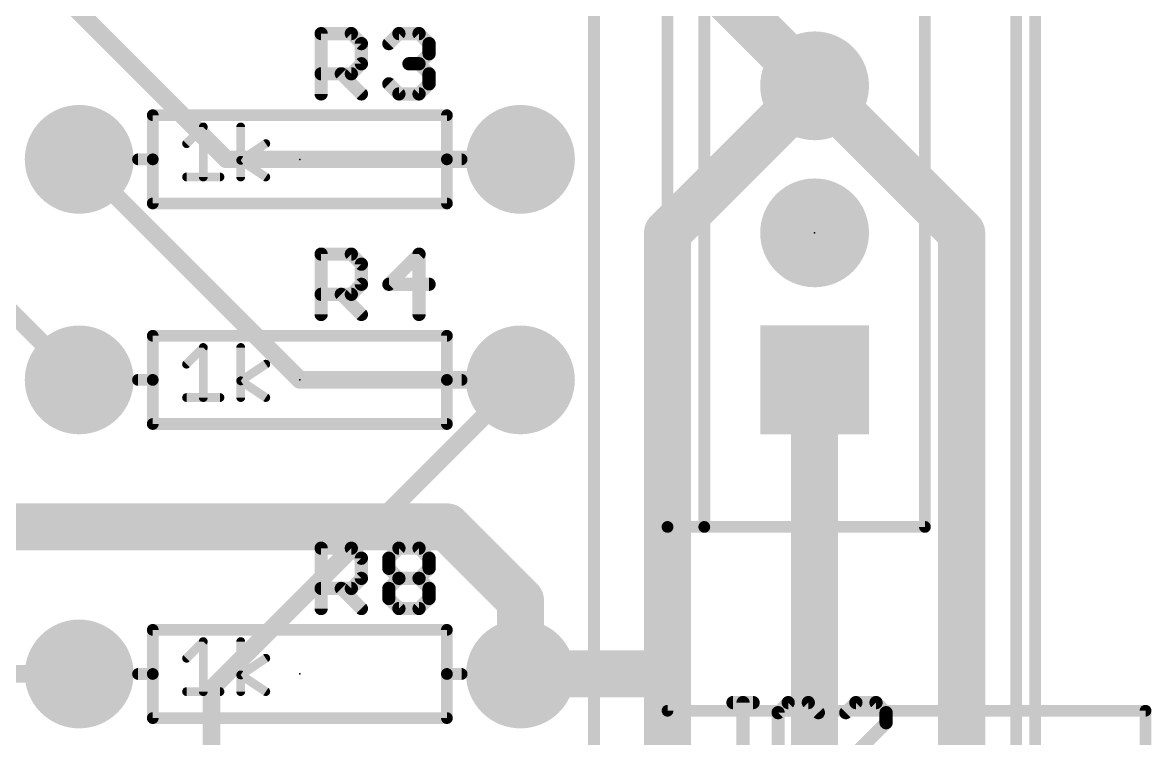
# Model space of a CAD drawing. Extents: x -0.1 to 52.8, y -11.4 to 50.9.
# Drawn here: x 33.31 to 52.81, y 21.75 to 34.11 of the extents above; entities that cross this region are included whole.
import ezdxf

# ---------------------------------------------------------------- set-up
doc = ezdxf.new("R2010")
doc.units = 0
for name, color, linetype in [('1', 12, 'CONTINUOUS'), ('16', 132, 'CONTINUOUS'), ('17', 110, 'CONTINUOUS'), ('20', 53, 'CONTINUOUS'), ('21', 41, 'CONTINUOUS'), ('23', 53, 'CONTINUOUS'), ('51', 53, 'CONTINUOUS')]:
    doc.layers.add(name, color=color, linetype=linetype)

# ---------------------------------------------------------------- blocks, each defined once
blk = doc.blocks.new('ROUNDP')
at = {"const_width": 0.5}
blk.add_lwpolyline([(0, -0.25, 1), (0, 0.25, 1), (0, -0.25)], format="xyb", dxfattribs=at)
blk = doc.blocks.new('SQUAREP')
blk.add_solid([(-0.5, -0.5), (0.5, -0.5), (-0.5, 0.5), (0.5, 0.5)])

msp = doc.modelspace()

# ---------------------------------------------------------------- linework, layer by layer
at = {"layer": '1'}
for points, const_width in [([(46.99, 33.02), (40.64, 39.37)], 0.8128), ([(44.45, 30.48), (46.99, 33.02)], 0.8128), ([(49.53, 30.48), (46.99, 33.02)], 0.8128), ([(38.1, 27.94), (34.29, 31.75)], 0.3048), ([(44.45, 22.86), (44.45, 30.48)], 0.8128), ([(49.53, 30.48), (49.53, 2.54)], 0.8128), ([(34.29, 27.94), (33.02, 29.21)], 0.3048), ([(46.99, 27.94), (46.99, 16.51)], 0.8128), ([(41.91, 27.94), (38.1, 27.94)], 0.3048), ([(40.64, 25.4), (31.75, 25.4)], 0.8128), ([(41.91, 24.13), (40.64, 25.4)], 0.8128), ([(41.91, 22.86), (41.91, 24.13)], 0.8128), ([(41.91, 22.86), (44.45, 22.86)], 0.8128), ([(44.45, 20.32), (44.45, 22.86)], 0.8128), ([(34.29, 22.86), (30.48, 22.86)], 0.3048)]:
    msp.add_lwpolyline(points, dxfattribs=dict(at, const_width=const_width))
for points, const_width in [([(47.1337, 33.1637, 1), (46.8463, 32.8763)], 0.4064), ([(47.1337, 32.8763, 1), (46.8463, 33.1637)], 0.4064), ([(46.8463, 32.8763, 1), (47.1337, 33.1637)], 0.4064), ([(34.3439, 31.8039, 1), (34.2361, 31.6961)], 0.1524), ([(44.6532, 30.48, 1), (44.2468, 30.48)], 0.4064), ([(44.3063, 30.6237, 1), (44.5937, 30.3363)], 0.4064), ([(49.7332, 30.48, 1), (49.3268, 30.48)], 0.4064), ([(49.3863, 30.3363, 1), (49.6737, 30.6237)], 0.4064), ([(47.1932, 27.94, 1), (46.7868, 27.94)], 0.4064), ([(38.1, 28.0162, 1), (38.1, 27.8638)], 0.1524), ([(41.91, 27.8638, 1), (41.91, 28.0162)], 0.1524), ([(34.2361, 27.8861, 1), (34.3439, 27.9939)], 0.1524), ([(38.0461, 27.8861, 1), (38.1539, 27.9939)], 0.1524), ([(40.7837, 25.5437, 1), (40.4963, 25.2563)], 0.4064), ([(40.64, 25.1968, 1), (40.64, 25.6032)], 0.4064), ([(42.1132, 24.13, 1), (41.7068, 24.13)], 0.4064), ([(41.7663, 23.9863, 1), (42.0537, 24.2737)], 0.4064), ([(41.91, 23.0632, 1), (41.91, 22.6568)], 0.4064), ([(44.6532, 22.86, 1), (44.2468, 22.86)], 0.4064), ([(44.45, 22.6568, 1), (44.45, 23.0632)], 0.4064), ([(34.29, 22.7838, 1), (34.29, 22.9362)], 0.1524), ([(41.7068, 22.86, 1), (42.1132, 22.86)], 0.4064), ([(44.2468, 22.86, 1), (44.6532, 22.86)], 0.4064)]:
    msp.add_lwpolyline(points, format="xyb", dxfattribs=dict(at, const_width=const_width))
at = {"layer": '16'}
for points, const_width in [([(50.8, 50.8), (50.8, 0)], 0.2032), ([(36.83, 31.75), (30.48, 38.1)], 0.3048), ([(41.91, 31.75), (36.83, 31.75)], 0.3048), ([(36.83, 22.86), (41.91, 27.94)], 0.3048), ([(36.576, 22.606), (36.83, 22.86)], 0.3048), ([(36.576, 7.62), (36.576, 22.606)], 0.3048)]:
    msp.add_lwpolyline(points, dxfattribs=dict(at, const_width=const_width))
at = {"layer": '16', "const_width": 0.1524}
for points in [[(36.83, 31.8262, 1), (36.83, 31.6738)], [(36.7761, 31.6961, 1), (36.8839, 31.8039)], [(41.91, 31.6738, 1), (41.91, 31.8262)], [(41.9639, 27.8861, 1), (41.8561, 27.9939)], [(36.8839, 22.8061, 1), (36.7761, 22.9139)], [(36.7761, 22.9139, 1), (36.8839, 22.8061)], [(36.6522, 22.606, 1), (36.4998, 22.606)], [(36.5221, 22.6599, 1), (36.6299, 22.5521)]]:
    msp.add_lwpolyline(points, format="xyb", dxfattribs=at)
at = {"layer": '20', "const_width": 0.2032}
msp.add_lwpolyline([(50.47, 0), (50.47, 50.79)], dxfattribs=at)
at = {"layer": '21'}
for points, const_width in [([(44.45, 25.4), (44.45, 35.56)], 0.2032), ([(45.085, 35.56), (45.085, 25.4)], 0.2032), ([(48.895, 35.56), (48.895, 25.4)], 0.2032), ([(38.4683, 32.8803), (38.4683, 33.9226)], 0.2286), ([(38.4683, 33.9226), (38.9894, 33.9226)], 0.2286), ([(38.9894, 33.9226), (39.1632, 33.7489)], 0.2286), ([(39.6377, 33.7489), (39.8114, 33.9226)], 0.2286), ([(39.8114, 33.9226), (40.1588, 33.9226)], 0.2286), ([(40.1588, 33.9226), (40.3326, 33.7489)], 0.2286), ([(39.1632, 33.7489), (39.1632, 33.4014)], 0.2286), ([(40.3326, 33.7489), (40.3326, 33.5752)], 0.2286), ([(40.3326, 33.5752), (40.1588, 33.4014)], 0.2286), ([(38.9894, 33.2277), (38.4683, 33.2277)], 0.2286), ([(38.8157, 33.2277), (39.1632, 32.8803)], 0.2286), ([(39.1632, 33.4014), (38.9894, 33.2277)], 0.2286), ([(40.1588, 33.4014), (39.9851, 33.4014)], 0.2286), ([(40.1588, 33.4014), (40.3326, 33.2277)], 0.2286), ([(40.3326, 33.2277), (40.3326, 33.054)], 0.2286), ([(39.8114, 32.8803), (39.6377, 33.054)], 0.2286), ([(40.3326, 33.054), (40.1588, 32.8803)], 0.2286), ([(40.1588, 32.8803), (39.8114, 32.8803)], 0.2286), ([(35.56, 32.512), (40.64, 32.512)], 0.2032), ([(35.56, 31.75), (35.56, 32.512)], 0.2032), ([(40.64, 32.512), (40.64, 31.75)], 0.2032), ([(36.1442, 32.0214), (36.4323, 32.3095)], 0.1524), ([(36.4323, 32.3095), (36.4323, 31.4452)], 0.1524), ([(37.0797, 31.4452), (37.0797, 32.3095)], 0.1524), ([(37.0797, 31.7333), (37.5119, 32.0214)], 0.1524), ([(35.56, 31.75), (35.306, 31.75)], 0.2032), ([(35.56, 30.988), (35.56, 31.75)], 0.2032), ([(37.5119, 31.4452), (37.0797, 31.7333)], 0.1524), ([(40.64, 31.75), (40.64, 30.988)], 0.2032), ([(40.64, 31.75), (40.894, 31.75)], 0.2032), ([(36.1442, 31.4452), (36.7204, 31.4452)], 0.1524), ([(40.64, 30.988), (35.56, 30.988)], 0.2032), ([(38.4683, 29.0703), (38.4683, 30.1126)], 0.2286), ([(38.4683, 30.1126), (38.9894, 30.1126)], 0.2286), ([(38.9894, 30.1126), (39.1632, 29.9389)], 0.2286), ([(40.1588, 30.1126), (39.6377, 29.5914)], 0.2286), ([(40.1588, 29.0703), (40.1588, 30.1126)], 0.2286), ([(39.1632, 29.9389), (39.1632, 29.5914)], 0.2286), ([(39.1632, 29.5914), (38.9894, 29.4177)], 0.2286), ([(39.6377, 29.5914), (40.3326, 29.5914)], 0.2286), ([(38.9894, 29.4177), (38.4683, 29.4177)], 0.2286), ([(38.8157, 29.4177), (39.1632, 29.0703)], 0.2286), ([(35.56, 27.94), (35.56, 28.702)], 0.2032), ([(35.56, 28.702), (40.64, 28.702)], 0.2032), ([(40.64, 28.702), (40.64, 27.94)], 0.2032), ([(36.1442, 28.2114), (36.4323, 28.4995)], 0.1524), ([(36.4323, 28.4995), (36.4323, 27.6352)], 0.1524), ([(37.0797, 27.6352), (37.0797, 28.4995)], 0.1524), ([(37.0797, 27.9233), (37.5119, 28.2114)], 0.1524), ([(35.56, 27.94), (35.306, 27.94)], 0.2032), ([(35.56, 27.178), (35.56, 27.94)], 0.2032), ([(37.5119, 27.6352), (37.0797, 27.9233)], 0.1524), ([(40.64, 27.94), (40.64, 27.178)], 0.2032), ([(40.64, 27.94), (40.894, 27.94)], 0.2032), ([(36.1442, 27.6352), (36.7204, 27.6352)], 0.1524), ([(40.64, 27.178), (35.56, 27.178)], 0.2032), ([(45.085, 25.4), (44.45, 25.4)], 0.2032), ([(48.895, 25.4), (45.085, 25.4)], 0.2032), ([(38.4683, 23.9903), (38.4683, 25.0326)], 0.2286), ([(38.4683, 25.0326), (38.9894, 25.0326)], 0.2286), ([(38.9894, 25.0326), (39.1632, 24.8589)], 0.2286), ([(39.1632, 24.8589), (39.1632, 24.5114)], 0.2286), ([(39.6377, 24.8589), (39.8114, 25.0326)], 0.2286), ([(39.6377, 24.6852), (39.6377, 24.8589)], 0.2286), ([(39.8114, 25.0326), (40.1588, 25.0326)], 0.2286), ([(40.1588, 25.0326), (40.3326, 24.8589)], 0.2286), ([(40.3326, 24.8589), (40.3326, 24.6852)], 0.2286), ([(39.8114, 24.5114), (39.6377, 24.6852)], 0.2286), ([(40.3326, 24.6852), (40.1588, 24.5114)], 0.2286), ([(39.1632, 24.5114), (38.9894, 24.3377)], 0.2286), ([(39.6377, 24.3377), (39.8114, 24.5114)], 0.2286), ([(39.8114, 24.5114), (40.1588, 24.5114)], 0.2286), ([(40.1588, 24.5114), (40.3326, 24.3377)], 0.2286), ([(38.9894, 24.3377), (38.4683, 24.3377)], 0.2286), ([(38.8157, 24.3377), (39.1632, 23.9903)], 0.2286), ([(39.6377, 24.164), (39.6377, 24.3377)], 0.2286), ([(40.3326, 24.3377), (40.3326, 24.164)], 0.2286), ([(39.8114, 23.9903), (39.6377, 24.164)], 0.2286), ([(40.3326, 24.164), (40.1588, 23.9903)], 0.2286), ([(40.1588, 23.9903), (39.8114, 23.9903)], 0.2286), ([(35.56, 23.622), (40.64, 23.622)], 0.2032), ([(35.56, 22.86), (35.56, 23.622)], 0.2032), ([(40.64, 23.622), (40.64, 22.86)], 0.2032), ([(36.1442, 23.1314), (36.4323, 23.4195)], 0.1524), ([(36.4323, 23.4195), (36.4323, 22.5552)], 0.1524), ([(37.0797, 22.5552), (37.0797, 23.4195)], 0.1524), ([(37.0797, 22.8433), (37.5119, 23.1314)], 0.1524), ([(35.56, 22.86), (35.306, 22.86)], 0.2032), ([(35.56, 22.098), (35.56, 22.86)], 0.2032), ([(37.5119, 22.5552), (37.0797, 22.8433)], 0.1524), ([(40.64, 22.86), (40.64, 22.098)], 0.2032), ([(40.64, 22.86), (40.894, 22.86)], 0.2032), ([(36.1442, 22.5552), (36.7204, 22.5552)], 0.1524), ([(45.5803, 22.3656), (45.9277, 22.3656)], 0.2286), ([(45.754, 21.3233), (45.754, 22.3656)], 0.2286), ([(46.5336, 22.3656), (46.3599, 22.1919)], 0.2286), ([(46.881, 22.3656), (46.5336, 22.3656)], 0.2286), ([(47.0548, 22.1919), (46.881, 22.3656)], 0.2286), ([(47.703, 22.3656), (47.5293, 22.1919)], 0.2286), ([(48.0504, 22.3656), (47.703, 22.3656)], 0.2286), ([(48.2242, 22.1919), (48.0504, 22.3656)], 0.2286), ([(46.3599, 22.1919), (46.3599, 21.497)], 0.2286), ([(48.2242, 22.0182), (48.2242, 22.1919)], 0.2286), ([(40.64, 22.098), (35.56, 22.098)], 0.2032), ([(47.5293, 21.3233), (48.2242, 22.0182)], 0.2286)]:
    msp.add_lwpolyline(points, dxfattribs=dict(at, const_width=const_width))
for points, const_width in [([(38.5254, 33.9226, 1), (38.4111, 33.9226)], 0.1143), ([(38.4683, 33.9797, 1), (38.4683, 33.8654)], 0.1143), ([(39.0299, 33.963, 1), (38.949, 33.8822)], 0.1143), ([(38.9894, 33.8654, 1), (38.9894, 33.9797)], 0.1143), ([(39.8114, 33.9797, 1), (39.8114, 33.8654)], 0.1143), ([(39.8518, 33.8822, 1), (39.771, 33.963)], 0.1143), ([(40.1993, 33.963, 1), (40.1184, 33.8822)], 0.1143), ([(40.1588, 33.8654, 1), (40.1588, 33.9797)], 0.1143), ([(39.2203, 33.7489, 1), (39.106, 33.7489)], 0.1143), ([(39.1227, 33.7085, 1), (39.2036, 33.7893)], 0.1143), ([(39.5973, 33.7893, 1), (39.6781, 33.7085)], 0.1143), ([(40.3897, 33.7489, 1), (40.2754, 33.7489)], 0.1143), ([(40.2921, 33.7085, 1), (40.373, 33.7893)], 0.1143), ([(40.2754, 33.5752, 1), (40.3897, 33.5752)], 0.1143), ([(40.373, 33.5347, 1), (40.2921, 33.6156)], 0.1143), ([(38.4683, 33.2849, 1), (38.4683, 33.1706)], 0.1143), ([(38.8561, 33.2681, 1), (38.7753, 33.1873)], 0.1143), ([(38.9894, 33.1706, 1), (38.9894, 33.2849)], 0.1143), ([(39.106, 33.4014, 1), (39.2203, 33.4014)], 0.1143), ([(39.2036, 33.361, 1), (39.1227, 33.4419)], 0.1143), ([(39.9851, 33.4586, 1), (39.9851, 33.3443)], 0.1143), ([(40.1993, 33.4419, 1), (40.1184, 33.361)], 0.1143), ([(40.1184, 33.4419, 1), (40.1993, 33.361)], 0.1143), ([(40.1588, 33.3443, 1), (40.1588, 33.4586)], 0.1143), ([(40.3897, 33.2277, 1), (40.2754, 33.2277)], 0.1143), ([(38.949, 33.2681, 1), (39.0299, 33.1873)], 0.1143), ([(39.6781, 33.0944, 1), (39.5973, 33.0136)], 0.1143), ([(40.2921, 33.1873, 1), (40.373, 33.2681)], 0.1143), ([(40.373, 33.0136, 1), (40.2921, 33.0944)], 0.1143), ([(39.1227, 32.8399, 1), (39.2036, 32.9207)], 0.1143), ([(39.8114, 32.9374, 1), (39.8114, 32.8231)], 0.1143), ([(39.771, 32.8399, 1), (39.8518, 32.9207)], 0.1143), ([(40.1184, 32.9207, 1), (40.1993, 32.8399)], 0.1143), ([(40.1588, 32.8231, 1), (40.1588, 32.9374)], 0.1143), ([(40.2754, 33.054, 1), (40.3897, 33.054)], 0.1143), ([(38.4111, 32.8803, 1), (38.5254, 32.8803)], 0.1143), ([(35.56, 32.5628, 1), (35.56, 32.4612)], 0.1016), ([(35.6108, 32.512, 1), (35.5092, 32.512)], 0.1016), ([(40.6908, 32.512, 1), (40.5892, 32.512)], 0.1016), ([(40.64, 32.4612, 1), (40.64, 32.5628)], 0.1016), ([(36.4704, 32.3095, 1), (36.3942, 32.3095)], 0.0762), ([(36.4593, 32.2826, 1), (36.4054, 32.3365)], 0.0762), ([(37.1178, 32.3095, 1), (37.0416, 32.3095)], 0.0762), ([(36.1173, 32.0484, 1), (36.1711, 31.9945)], 0.0762), ([(37.533, 31.9897, 1), (37.4908, 32.0531)], 0.0762), ([(35.306, 31.8008, 1), (35.306, 31.6992)], 0.1016), ([(35.6108, 31.75, 1), (35.5092, 31.75)], 0.1016), ([(35.5092, 31.75, 1), (35.6108, 31.75)], 0.1016), ([(35.56, 31.6992, 1), (35.56, 31.8008)], 0.1016), ([(37.1009, 31.765, 1), (37.0586, 31.7016)], 0.0762), ([(37.0586, 31.765, 1), (37.1009, 31.7016)], 0.0762), ([(40.6908, 31.75, 1), (40.5892, 31.75)], 0.1016), ([(40.64, 31.8008, 1), (40.64, 31.6992)], 0.1016), ([(40.5892, 31.75, 1), (40.6908, 31.75)], 0.1016), ([(40.894, 31.6992, 1), (40.894, 31.8008)], 0.1016), ([(36.1442, 31.4833, 1), (36.1442, 31.4071)], 0.0762), ([(36.3942, 31.4452, 1), (36.4704, 31.4452)], 0.0762), ([(36.7204, 31.4071, 1), (36.7204, 31.4833)], 0.0762), ([(37.0416, 31.4452, 1), (37.1178, 31.4452)], 0.0762), ([(37.4908, 31.4135, 1), (37.533, 31.4769)], 0.0762), ([(35.56, 31.0388, 1), (35.56, 30.9372)], 0.1016), ([(35.5092, 30.988, 1), (35.6108, 30.988)], 0.1016), ([(40.5892, 30.988, 1), (40.6908, 30.988)], 0.1016), ([(40.64, 30.9372, 1), (40.64, 31.0388)], 0.1016), ([(38.5254, 30.1126, 1), (38.4111, 30.1126)], 0.1143), ([(38.4683, 30.1697, 1), (38.4683, 30.0554)], 0.1143), ([(39.0299, 30.153, 1), (38.949, 30.0722)], 0.1143), ([(38.9894, 30.0554, 1), (38.9894, 30.1697)], 0.1143), ([(40.216, 30.1126, 1), (40.1017, 30.1126)], 0.1143), ([(40.1993, 30.0722, 1), (40.1184, 30.153)], 0.1143), ([(39.2203, 29.9389, 1), (39.106, 29.9389)], 0.1143), ([(39.1227, 29.8985, 1), (39.2036, 29.9793)], 0.1143), ([(39.106, 29.5914, 1), (39.2203, 29.5914)], 0.1143), ([(39.2036, 29.551, 1), (39.1227, 29.6319)], 0.1143), ([(39.6377, 29.6486, 1), (39.6377, 29.5343)], 0.1143), ([(39.5973, 29.6319, 1), (39.6781, 29.551)], 0.1143), ([(40.3326, 29.5343, 1), (40.3326, 29.6486)], 0.1143), ([(38.4683, 29.4749, 1), (38.4683, 29.3606)], 0.1143), ([(38.8561, 29.4581, 1), (38.7753, 29.3773)], 0.1143), ([(38.949, 29.4581, 1), (39.0299, 29.3773)], 0.1143), ([(38.9894, 29.3606, 1), (38.9894, 29.4749)], 0.1143), ([(38.4111, 29.0703, 1), (38.5254, 29.0703)], 0.1143), ([(39.1227, 29.0299, 1), (39.2036, 29.1107)], 0.1143), ([(40.1017, 29.0703, 1), (40.216, 29.0703)], 0.1143), ([(35.6108, 28.702, 1), (35.5092, 28.702)], 0.1016), ([(35.56, 28.7528, 1), (35.56, 28.6512)], 0.1016), ([(40.6908, 28.702, 1), (40.5892, 28.702)], 0.1016), ([(40.64, 28.6512, 1), (40.64, 28.7528)], 0.1016), ([(36.4704, 28.4995, 1), (36.3942, 28.4995)], 0.0762), ([(36.4593, 28.4726, 1), (36.4054, 28.5265)], 0.0762), ([(37.1178, 28.4995, 1), (37.0416, 28.4995)], 0.0762), ([(36.1173, 28.2384, 1), (36.1711, 28.1845)], 0.0762), ([(37.533, 28.1797, 1), (37.4908, 28.2431)], 0.0762), ([(35.306, 27.9908, 1), (35.306, 27.8892)], 0.1016), ([(35.6108, 27.94, 1), (35.5092, 27.94)], 0.1016), ([(35.5092, 27.94, 1), (35.6108, 27.94)], 0.1016), ([(35.56, 27.8892, 1), (35.56, 27.9908)], 0.1016), ([(37.1009, 27.955, 1), (37.0586, 27.8916)], 0.0762), ([(37.0586, 27.955, 1), (37.1009, 27.8916)], 0.0762), ([(40.6908, 27.94, 1), (40.5892, 27.94)], 0.1016), ([(40.64, 27.9908, 1), (40.64, 27.8892)], 0.1016), ([(40.5892, 27.94, 1), (40.6908, 27.94)], 0.1016), ([(40.894, 27.8892, 1), (40.894, 27.9908)], 0.1016), ([(36.1442, 27.6733, 1), (36.1442, 27.5971)], 0.0762), ([(36.7204, 27.5971, 1), (36.7204, 27.6733)], 0.0762), ([(37.4908, 27.6035, 1), (37.533, 27.6669)], 0.0762), ([(36.3942, 27.6352, 1), (36.4704, 27.6352)], 0.0762), ([(37.0416, 27.6352, 1), (37.1178, 27.6352)], 0.0762), ([(35.56, 27.2288, 1), (35.56, 27.1272)], 0.1016), ([(35.5092, 27.178, 1), (35.6108, 27.178)], 0.1016), ([(40.5892, 27.178, 1), (40.6908, 27.178)], 0.1016), ([(40.64, 27.1272, 1), (40.64, 27.2288)], 0.1016), ([(44.45, 25.4508, 1), (44.45, 25.3492)], 0.1016), ([(44.3992, 25.4, 1), (44.5008, 25.4)], 0.1016), ([(45.085, 25.4508, 1), (45.085, 25.3492)], 0.1016), ([(45.0342, 25.4, 1), (45.1358, 25.4)], 0.1016), ([(45.085, 25.3492, 1), (45.085, 25.4508)], 0.1016), ([(48.8442, 25.4, 1), (48.9458, 25.4)], 0.1016), ([(48.895, 25.3492, 1), (48.895, 25.4508)], 0.1016), ([(38.5254, 25.0326, 1), (38.4111, 25.0326)], 0.1143), ([(38.4683, 25.0897, 1), (38.4683, 24.9754)], 0.1143), ([(39.0299, 25.073, 1), (38.949, 24.9922)], 0.1143), ([(38.9894, 24.9754, 1), (38.9894, 25.0897)], 0.1143), ([(39.2203, 24.8589, 1), (39.106, 24.8589)], 0.1143), ([(39.1227, 24.8185, 1), (39.2036, 24.8993)], 0.1143), ([(39.6948, 24.8589, 1), (39.5805, 24.8589)], 0.1143), ([(39.5973, 24.8993, 1), (39.6781, 24.8185)], 0.1143), ([(39.8114, 25.0897, 1), (39.8114, 24.9754)], 0.1143), ([(39.8518, 24.9922, 1), (39.771, 25.073)], 0.1143), ([(40.1993, 25.073, 1), (40.1184, 24.9922)], 0.1143), ([(40.1588, 24.9754, 1), (40.1588, 25.0897)], 0.1143), ([(40.3897, 24.8589, 1), (40.2754, 24.8589)], 0.1143), ([(40.2921, 24.8185, 1), (40.373, 24.8993)], 0.1143), ([(39.6781, 24.7256, 1), (39.5973, 24.6447)], 0.1143), ([(40.373, 24.6447, 1), (40.2921, 24.7256)], 0.1143), ([(39.106, 24.5114, 1), (39.2203, 24.5114)], 0.1143), ([(39.2036, 24.471, 1), (39.1227, 24.5519)], 0.1143), ([(39.5805, 24.6852, 1), (39.6948, 24.6852)], 0.1143), ([(39.8114, 24.5686, 1), (39.8114, 24.4543)], 0.1143), ([(39.8518, 24.471, 1), (39.771, 24.5519)], 0.1143), ([(39.771, 24.471, 1), (39.8518, 24.5519)], 0.1143), ([(40.1993, 24.5519, 1), (40.1184, 24.471)], 0.1143), ([(40.1184, 24.5519, 1), (40.1993, 24.471)], 0.1143), ([(40.1588, 24.4543, 1), (40.1588, 24.5686)], 0.1143), ([(40.2754, 24.6852, 1), (40.3897, 24.6852)], 0.1143), ([(38.4683, 24.3949, 1), (38.4683, 24.2806)], 0.1143), ([(38.8561, 24.3781, 1), (38.7753, 24.2973)], 0.1143), ([(38.949, 24.3781, 1), (39.0299, 24.2973)], 0.1143), ([(38.9894, 24.2806, 1), (38.9894, 24.3949)], 0.1143), ([(39.6948, 24.3377, 1), (39.5805, 24.3377)], 0.1143), ([(39.5973, 24.3781, 1), (39.6781, 24.2973)], 0.1143), ([(40.3897, 24.3377, 1), (40.2754, 24.3377)], 0.1143), ([(40.2921, 24.2973, 1), (40.373, 24.3781)], 0.1143), ([(39.6781, 24.2044, 1), (39.5973, 24.1236)], 0.1143), ([(39.5805, 24.164, 1), (39.6948, 24.164)], 0.1143), ([(40.2754, 24.164, 1), (40.3897, 24.164)], 0.1143), ([(40.373, 24.1236, 1), (40.2921, 24.2044)], 0.1143), ([(38.4111, 23.9903, 1), (38.5254, 23.9903)], 0.1143), ([(39.1227, 23.9499, 1), (39.2036, 24.0307)], 0.1143), ([(39.8114, 24.0475, 1), (39.8114, 23.9332)], 0.1143), ([(39.771, 23.9499, 1), (39.8518, 24.0307)], 0.1143), ([(40.1184, 24.0307, 1), (40.1993, 23.9499)], 0.1143), ([(40.1588, 23.9332, 1), (40.1588, 24.0475)], 0.1143), ([(35.56, 23.6728, 1), (35.56, 23.5712)], 0.1016), ([(35.6108, 23.622, 1), (35.5092, 23.622)], 0.1016), ([(40.6908, 23.622, 1), (40.5892, 23.622)], 0.1016), ([(40.64, 23.5712, 1), (40.64, 23.6728)], 0.1016), ([(36.4704, 23.4195, 1), (36.3942, 23.4195)], 0.0762), ([(36.4593, 23.3926, 1), (36.4054, 23.4465)], 0.0762), ([(37.1178, 23.4195, 1), (37.0416, 23.4195)], 0.0762), ([(37.533, 23.0997, 1), (37.4908, 23.1631)], 0.0762), ([(36.1173, 23.1584, 1), (36.1711, 23.1045)], 0.0762), ([(35.306, 22.9108, 1), (35.306, 22.8092)], 0.1016), ([(35.6108, 22.86, 1), (35.5092, 22.86)], 0.1016), ([(35.5092, 22.86, 1), (35.6108, 22.86)], 0.1016), ([(35.56, 22.8092, 1), (35.56, 22.9108)], 0.1016), ([(37.1009, 22.875, 1), (37.0586, 22.8116)], 0.0762), ([(37.0586, 22.875, 1), (37.1009, 22.8116)], 0.0762), ([(40.6908, 22.86, 1), (40.5892, 22.86)], 0.1016), ([(40.64, 22.9108, 1), (40.64, 22.8092)], 0.1016), ([(40.5892, 22.86, 1), (40.6908, 22.86)], 0.1016), ([(40.894, 22.8092, 1), (40.894, 22.9108)], 0.1016), ([(36.1442, 22.5933, 1), (36.1442, 22.5171)], 0.0762), ([(36.7204, 22.5171, 1), (36.7204, 22.5933)], 0.0762), ([(37.4908, 22.5235, 1), (37.533, 22.5869)], 0.0762), ([(36.3942, 22.5552, 1), (36.4704, 22.5552)], 0.0762), ([(37.0416, 22.5552, 1), (37.1178, 22.5552)], 0.0762), ([(45.5803, 22.4227, 1), (45.5803, 22.3084)], 0.1143), ([(45.8112, 22.3656, 1), (45.6969, 22.3656)], 0.1143), ([(45.9277, 22.3084, 1), (45.9277, 22.4227)], 0.1143), ([(46.5336, 22.4227, 1), (46.5336, 22.3084)], 0.1143), ([(46.574, 22.3252, 1), (46.4932, 22.406)], 0.1143), ([(46.9215, 22.406, 1), (46.8406, 22.3252)], 0.1143), ([(46.881, 22.3084, 1), (46.881, 22.4227)], 0.1143), ([(47.703, 22.4227, 1), (47.703, 22.3084)], 0.1143), ([(47.7434, 22.3252, 1), (47.6626, 22.406)], 0.1143), ([(48.0908, 22.406, 1), (48.01, 22.3252)], 0.1143), ([(48.0504, 22.3084, 1), (48.0504, 22.4227)], 0.1143), ([(46.417, 22.1919, 1), (46.3027, 22.1919)], 0.1143), ([(46.3195, 22.2323, 1), (46.4003, 22.1515)], 0.1143), ([(47.0143, 22.1515, 1), (47.0952, 22.2323)], 0.1143), ([(47.4889, 22.2323, 1), (47.5697, 22.1515)], 0.1143), ([(48.2813, 22.1919, 1), (48.167, 22.1919)], 0.1143), ([(48.1837, 22.1515, 1), (48.2646, 22.2323)], 0.1143), ([(35.56, 22.1488, 1), (35.56, 22.0472)], 0.1016), ([(35.5092, 22.098, 1), (35.6108, 22.098)], 0.1016), ([(40.5892, 22.098, 1), (40.6908, 22.098)], 0.1016), ([(40.64, 22.0472, 1), (40.64, 22.1488)], 0.1016), ([(48.167, 22.0182, 1), (48.2813, 22.0182)], 0.1143), ([(48.2646, 21.9777, 1), (48.1837, 22.0586)], 0.1143)]:
    msp.add_lwpolyline(points, format="xyb", dxfattribs=dict(at, const_width=const_width))
at = {"layer": '23'}
for p in [(38.1, 31.75), (46.99, 30.48), (38.1, 27.94), (38.1, 22.86)]:
    msp.add_point(p, dxfattribs=at)
at = {"layer": '51', "const_width": 0.2032}
for points in [[(43.18, 40.005), (43.18, 20.955)], [(44.45, 22.225), (44.45, 25.4)], [(52.705, 22.225), (44.45, 22.225)], [(52.705, 20.955), (52.705, 22.225)]]:
    msp.add_lwpolyline(points, dxfattribs=at)
at = {"layer": '51', "const_width": 0.1016}
for points in [[(44.5008, 25.4, 1), (44.3992, 25.4)], [(44.45, 22.2758, 1), (44.45, 22.1742)], [(44.3992, 22.225, 1), (44.5008, 22.225)], [(52.7558, 22.225, 1), (52.6542, 22.225)], [(52.705, 22.1742, 1), (52.705, 22.2758)]]:
    msp.add_lwpolyline(points, format="xyb", dxfattribs=at)

# ---------------------------------------------------------------- block references
at = {"layer": '17', "xscale": 1.8796, "yscale": 1.8796}
for name, p, rotation in [('ROUNDP', (46.99, 33.02), 90), ('ROUNDP', (46.99, 33.02), 90), ('ROUNDP', (46.99, 30.48), 90), ('ROUNDP', (46.99, 30.48), 90), ('ROUNDP', (34.29, 27.94), 180), ('ROUNDP', (34.29, 27.94), 180), ('ROUNDP', (41.91, 27.94), 180), ('ROUNDP', (41.91, 27.94), 180), ('SQUAREP', (46.99, 27.94), 90), ('SQUAREP', (46.99, 27.94), 90)]:
    msp.add_blockref(name, p, dxfattribs=dict(at, rotation=rotation))
for p in [(34.29, 31.75), (34.29, 31.75), (41.91, 31.75), (41.91, 31.75), (34.29, 22.86), (34.29, 22.86), (41.91, 22.86), (41.91, 22.86)]:
    msp.add_blockref('ROUNDP', p, dxfattribs=at)

doc.saveas('drawing.dxf')
